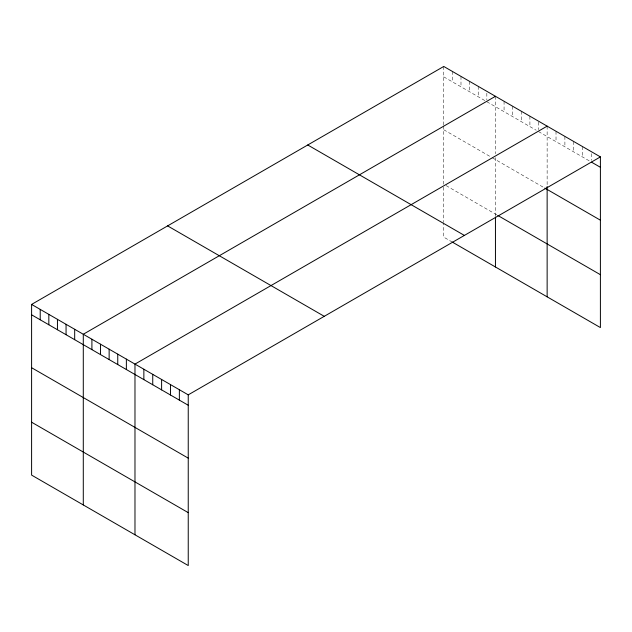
<?xml version="1.0" encoding="UTF-8"?>
<svg xmlns="http://www.w3.org/2000/svg" width="632" height="632" viewBox="0 0 632 632"><rect width="100%" height="100%" fill="white"/><g stroke="black" fill="none" stroke-linecap="round" stroke-linejoin="round"><path stroke-width="0.47" stroke-dasharray="3.16 2.37" d="M443.759 66.455L443.759 124.86M443.759 76.859L485.265 100.82M486.838 101.728L536.181 130.216M538.527 131.575L589.909 161.239M443.759 129.757L491.538 157.336M492.32 157.787L544.01 187.633M446.105 185.611L497.021 214.998M452.378 242.119L443.759 237.15L443.759 223.436M591.52 153.663L591.52 160.275M582.649 146.648L582.649 157.044M573.769 141.521L573.769 151.917M564.897 136.394L564.897 146.798M556.018 131.266L556.018 141.671M547.138 126.147L547.138 185.524M538.527 122.118L538.527 129.679M529.908 116.201L529.908 126.598M521.297 111.224L521.297 121.62M512.678 106.247L512.678 116.651M504.067 101.278L504.067 111.674M495.449 96.301L495.449 153.718M495.449 157.637L495.449 216.057M486.838 93.22L486.838 99.84M478.219 86.355L478.219 96.751M469.608 81.378L469.608 91.782M460.989 76.409L460.989 86.805M452.378 71.432L452.378 81.828M443.759 125.839L443.759 184.252M443.759 187.19L443.759 222.456"/><path stroke-width="0.95" d="M600.4 156.894L188.241 394.85L188.241 565.545L31.6 475.106L31.6 304.419L443.759 66.455L600.4 156.894L600.4 327.581L452.378 242.119M495.449 96.301L83.29 334.257L83.29 504.952M547.138 126.147L134.979 364.103L134.979 534.791M591.52 162.171L600.4 167.29M544.792 188.083L600.4 220.189M497.803 215.457L600.4 274.691M307.745 144.981L464.386 235.42M167.614 225.893L324.255 316.324M31.6 304.419L188.241 394.85M31.6 314.815L188.241 405.254M31.6 367.713L188.241 458.145M31.6 422.208L188.241 512.647M547.138 186.503L547.138 296.835M495.449 217.037L495.449 266.988M179.362 389.731L179.362 400.127M170.49 384.604L170.49 395M161.61 379.477L161.61 389.881M152.739 374.349L152.739 384.754M143.859 369.23L143.859 379.627M126.368 359.126L126.368 369.53M117.75 354.157L117.75 364.553M109.139 349.18L109.139 359.584M100.52 344.211L100.52 354.607M91.909 339.234L91.909 349.63M74.679 329.288L74.679 339.684M66.06 324.311L66.06 334.715M57.449 319.334L57.449 329.738M48.83 314.365L48.83 324.761M40.219 309.388L40.219 319.792"/></g></svg>
